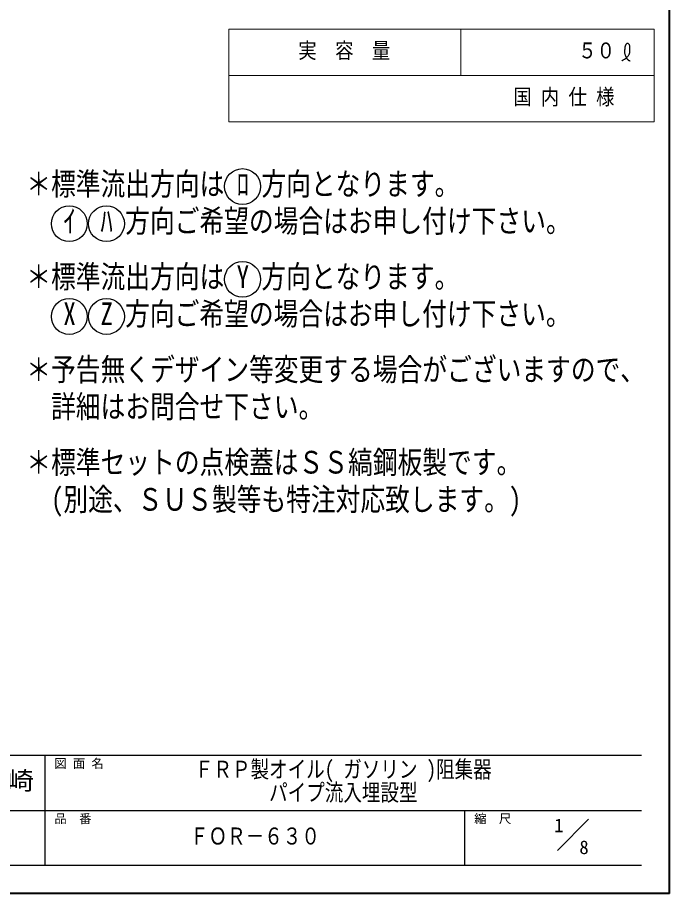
# Model space of a CAD drawing. Units: millimetres at full size, sheet at 1:8; details may follow other scales. Extents: x -1649 to 1591, y -1079 to 1169.
# Drawn here: x 748 to 1591, y -1079 to 54 of the extents above; entities that cross this region are included whole.
import ezdxf
from ezdxf.enums import TextEntityAlignment as Align

# ---------------------------------------------------------------- set-up
doc = ezdxf.new("R2010")
doc.units = ezdxf.units.MM
doc.header["$LTSCALE"] = 8
doc.layers.add('0-0_ﾚｲﾔ1', color=4, linetype='Continuous', lineweight=9)
doc.styles.add('ＭＳ ゴシック', font='')
doc.styles.get('ＭＳ ゴシック').set_extended_font_data('MS Gothic')

msp = doc.modelspace()

# ---------------------------------------------------------------- linework, layer by layer
at = {"layer": '0-0_ﾚｲﾔ1', "color": 1, "lineweight": 40}
for q in [(1591.424, 1169.018), (-1648.576, -1078.982)]:
    msp.add_line((1591.424, -1078.982), q, dxfattribs=at)
at = {"layer": '0-0_ﾚｲﾔ1', "color": 3, "lineweight": 18}
for p, q in [((1571.424, 39.018), (1021.424, 39.018)), ((1021.424, -80.982), (1021.424, 39.018)), ((1321.424, -20.982), (1321.424, 39.018)), ((1571.424, -80.982), (1571.424, 39.018)), ((1571.424, -20.982), (1021.424, -20.982)), ((1571.424, -80.982), (1021.424, -80.982))]:
    msp.add_line(p, q, dxfattribs=at)
at = {"layer": '0-0_ﾚｲﾔ1', "color": 6, "lineweight": 25}
for p, q in [((-28.576, -900.125), (1555.424, -900.125)), ((783.995, -1042.982), (783.995, -900.125)), ((569.709, -971.553), (1555.424, -971.553)), ((1326.852, -1042.982), (1326.852, -971.553)), ((1555.424, -1042.982), (-28.576, -1042.982))]:
    msp.add_line(p, q, dxfattribs=at)
at = {"layer": '0-0_ﾚｲﾔ1', "color": 7, "lineweight": 18}
msp.add_line((1446.446, -1023.388), (1486.852, -982.982), dxfattribs=at)
at = {"layer": '0-0_ﾚｲﾔ1', "color": 5, "lineweight": 25}
for points in [[(1529.884, -1.821), (1530.464, -1.487), (1531.461, -0.906), (1532.449, -0.31), (1533.423, 0.309), (1534.376, 0.96), (1535.304, 1.653), (1535.828, 2.077), (1536.213, 2.407), (1536.856, 3.002), (1537.466, 3.63), (1538.034, 4.293), (1538.55, 4.991), (1539.006, 5.726), (1539.239, 6.17), (1539.407, 6.532), (1539.66, 7.172), (1539.871, 7.83), (1540.042, 8.501), (1540.174, 9.181), (1540.27, 9.865), (1540.311, 10.263), (1540.342, 10.674), (1540.372, 11.381), (1540.378, 12.089), (1540.368, 12.798), (1540.347, 13.511), (1540.324, 14.229), (1540.311, 14.648), (1540.299, 15.089), (1540.27, 15.85), (1540.209, 16.606), (1540.091, 17.348), (1539.888, 18.065), (1539.577, 18.751), (1539.336, 19.13), (1539.182, 19.333), (1538.884, 19.664), (1538.552, 19.958), (1538.193, 20.202)], [(1538.193, 20.202), (1537.814, 20.38), (1537.422, 20.479), (1537.192, 20.495), (1537.003, 20.482), (1536.678, 20.412), (1536.36, 20.286), (1536.052, 20.114), (1535.76, 19.905), (1535.488, 19.668), (1535.341, 19.52), (1535.137, 19.289), (1534.831, 18.868), (1534.575, 18.422), (1534.363, 17.956), (1534.189, 17.474), (1534.047, 16.982), (1533.977, 16.694), (1533.899, 16.332), (1533.787, 15.705), (1533.7, 15.074), (1533.63, 14.44), (1533.572, 13.805), (1533.52, 13.167), (1533.489, 12.796), (1533.452, 12.354), (1533.389, 11.592), (1533.337, 10.83), (1533.305, 10.069), (1533.304, 9.31), (1533.345, 8.555), (1533.392, 8.119), (1533.448, 7.741), (1533.577, 7.093), (1533.742, 6.452), (1533.939, 5.817), (1534.163, 5.191), (1534.41, 4.574), (1534.561, 4.221), (1534.675, 3.966)], [(1534.675, 3.966), (1534.878, 3.532), (1535.089, 3.102), (1535.31, 2.676), (1535.54, 2.253), (1535.781, 1.833), (1535.926, 1.59), (1536.099, 1.307), (1536.412, 0.826), (1536.746, 0.36), (1537.104, -0.081), (1537.49, -0.489), (1537.908, -0.853), (1538.167, -1.041), (1538.389, -1.182), (1538.789, -1.397), (1539.207, -1.584), (1539.641, -1.749), (1540.085, -1.897), (1540.535, -2.035), (1540.798, -2.113)]]:
    msp.add_lwpolyline(points, dxfattribs=at)
for centre in [(1039.357, -164.648), (815.357, -212.648), (863.357, -212.648), (1039.357, -284.648), (815.357, -332.648), (863.357, -332.648)]:
    msp.add_circle(centre, 23.2, dxfattribs=at)

# ---------------------------------------------------------------- texts
at = {"layer": '0-0_ﾚｲﾔ1', "color": 7, "style": 'ＭＳ ゴシック'}
for s, height, width, p in [('実\u3000容\u3000量', 20.53, 0.85, (1111.424, -4.982)), ('５０', 20.53, 0.85, (1473.424, -4.982)), ('国 内 仕 様', 20.53, 0.85, (1389.424, -64.982)), ('＊標準流出方向は ﾛ 方向となります。', 29.33, 0.8, (759.757, -184.648)), (' ｲ  ﾊ 方向ご希望の場合はお申し付け下さい。', 29.33, 0.8, (791.757, -232.648)), ('＊標準流出方向は Y 方向となります。', 29.33, 0.8, (759.757, -304.648)), (' X  Z 方向ご希望の場合はお申し付け下さい。', 29.33, 0.8, (791.757, -352.648)), ('＊予告無くデザイン等変更する場合がございますので、', 29.33, 0.8, (759.757, -424.648)), ('詳細はお問合せ下さい。', 29.33, 0.8, (791.757, -472.648)), ('＊標準セットの点検蓋はＳＳ縞鋼板製です。', 29.33, 0.8, (759.757, -544.648)), ('(別途、ＳＵＳ製等も特注対応致します。)', 29.33, 0.8, (791.757, -592.648)), ('ＦＲＰ製オイル( ガソリン )阻集器', 21.99, 0.8, (977.709, -935.839)), ('千\u3000崎', 23.46, 1.1, (663.995, -951.839)), ('パイプ流入埋設型', 21.99, 0.8, (1073.709, -965.839)), ('ＦＯＲ－６３０', 21.99, 0.8, (971.424, -1022.268))]:
    msp.add_text(s, height=height, dxfattribs=dict(at, width=width)).set_placement(p, align=Align.BOTTOM_LEFT)
for s, height, p in [('図 面 名', 11.73, (795.995, -920.125)), ('品\u3000番', 11.73, (795.995, -991.553)), ('縮\u3000尺', 11.73, (1338.852, -991.553)), ('1', 17.6, (1442.382, -1005.001)), ('8', 17.6, (1474.958, -1033.304))]:
    msp.add_text(s, height=height, dxfattribs=at).set_placement(p, align=Align.BOTTOM_LEFT)

doc.saveas('drawing.dxf')
